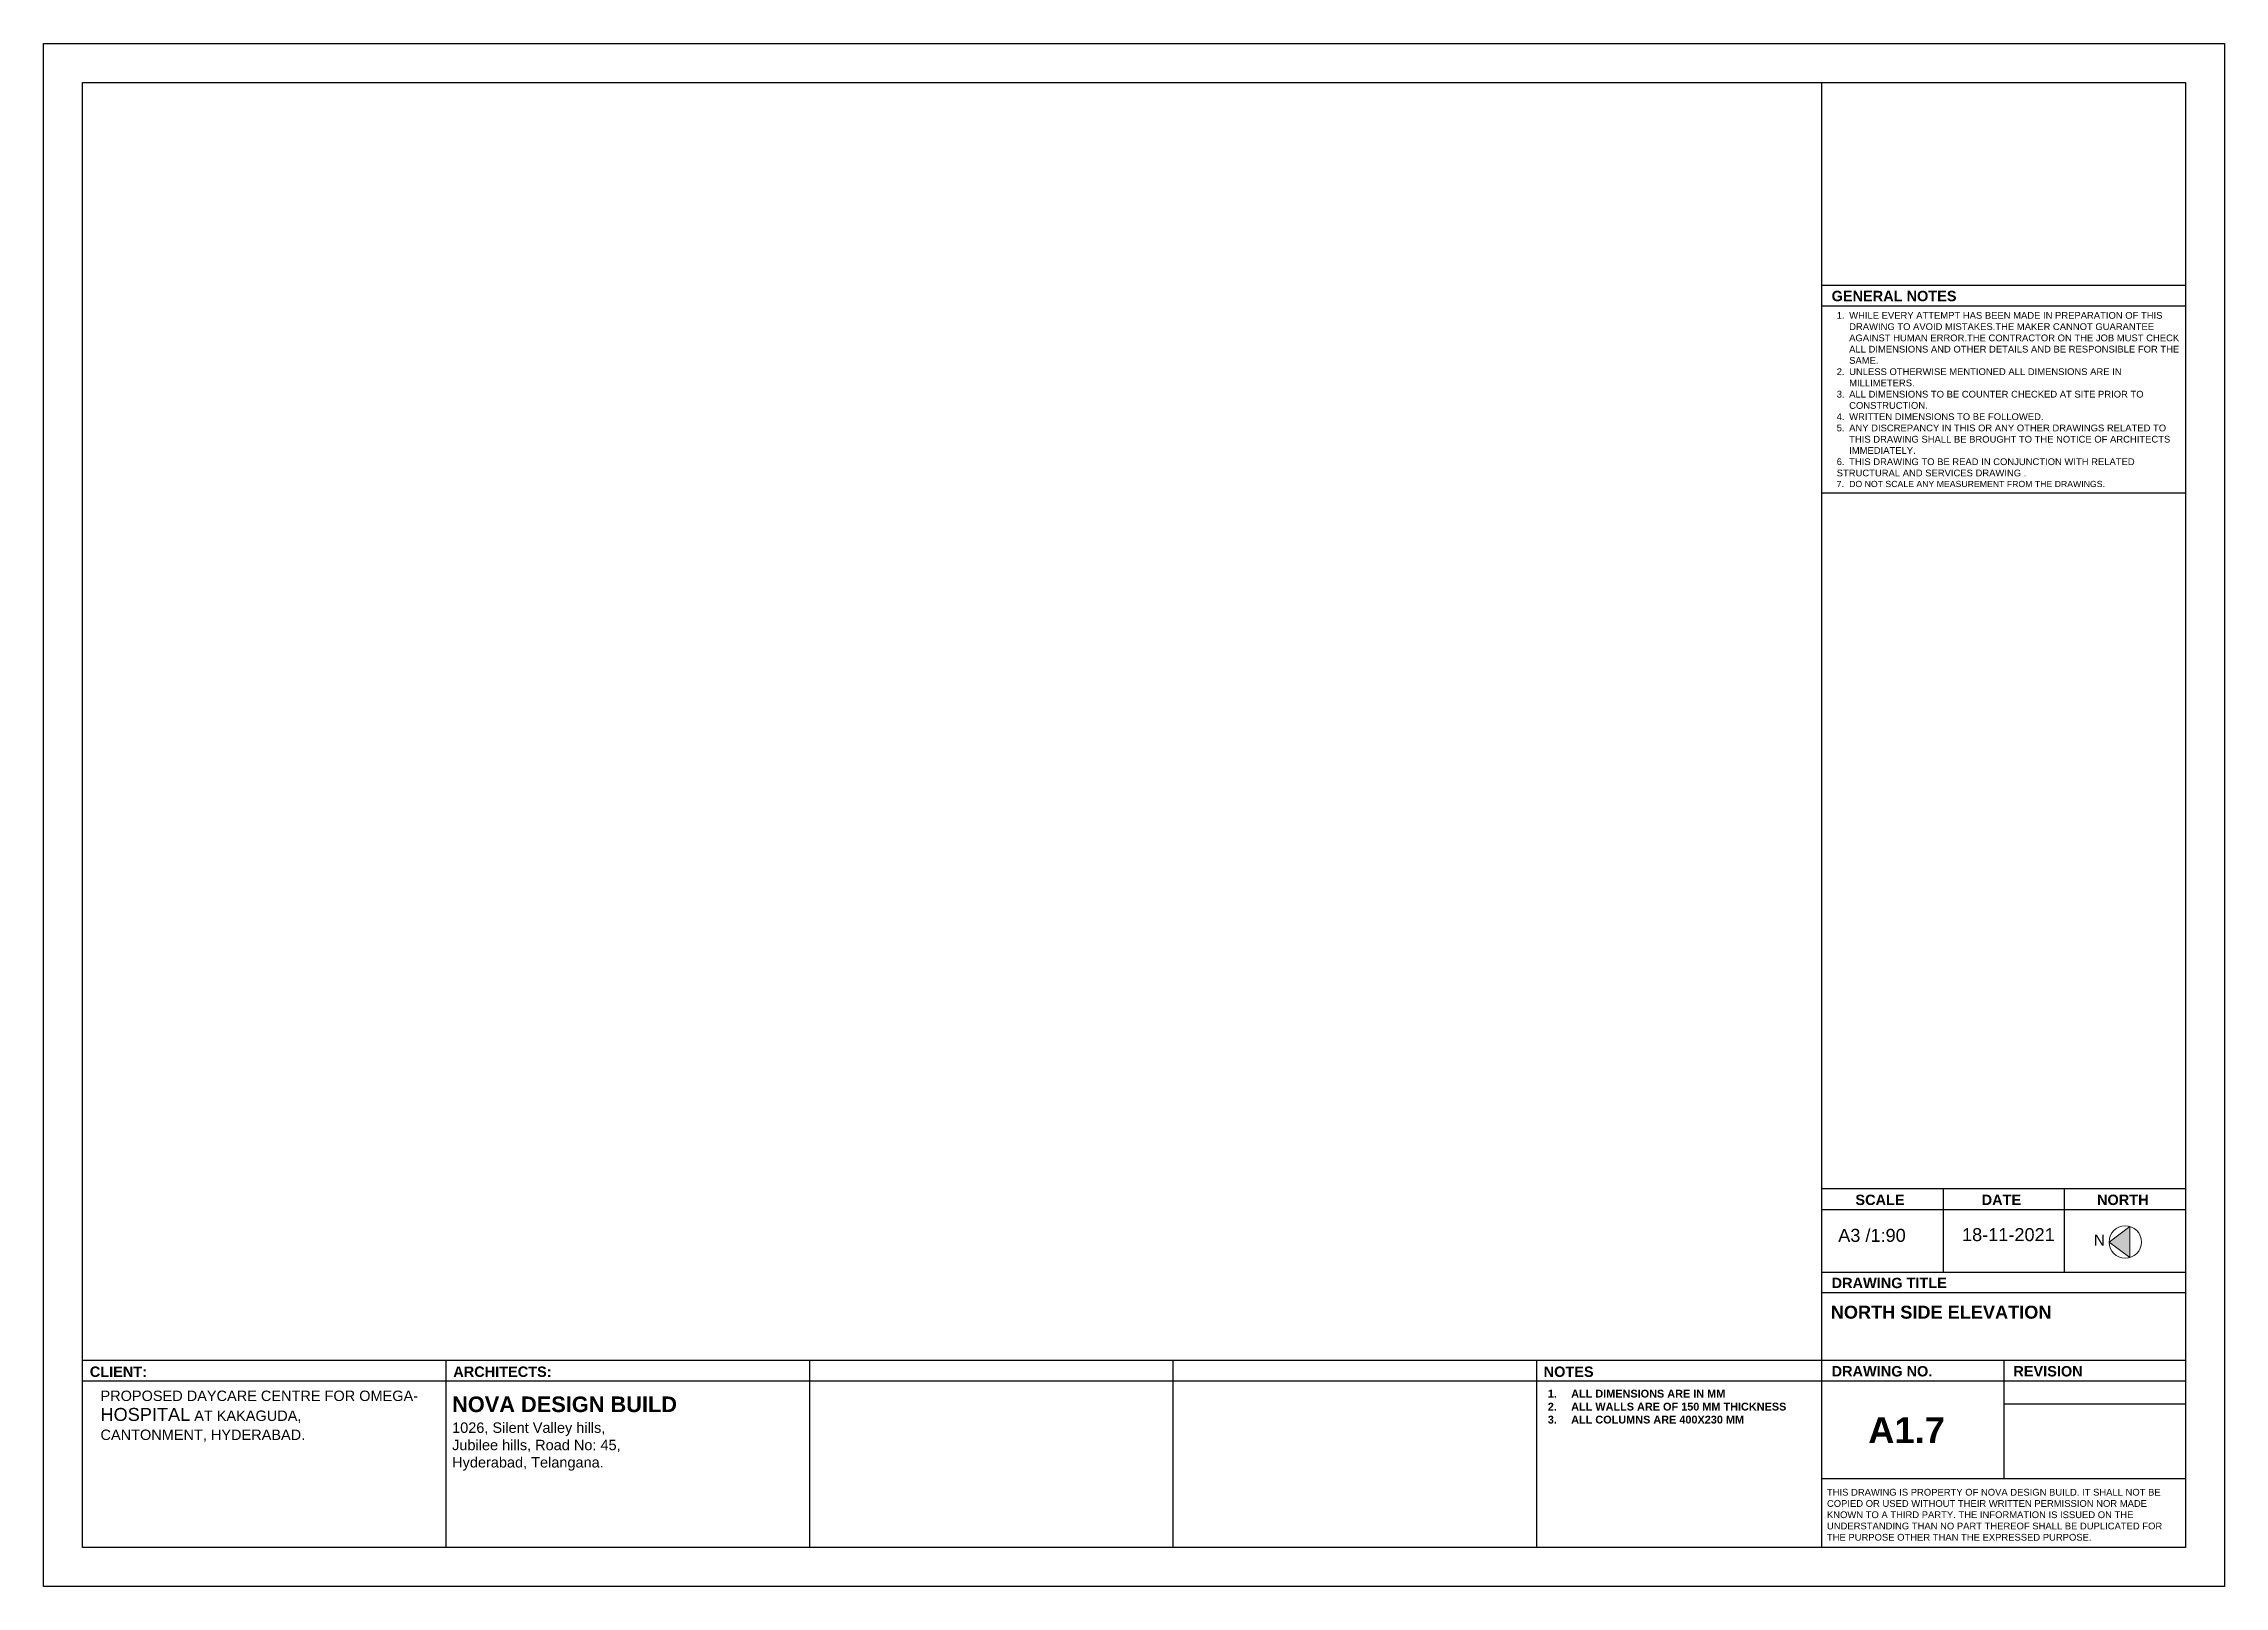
# Paper-space layout 'NORTH' of a CAD drawing. Header units: metres, sheet in millimetres. Extents: x 0 to 420, y 0 to 297.
import ezdxf

# ---------------------------------------------------------------- set-up
doc = ezdxf.new("R2010")
doc.units = ezdxf.units.M
doc.header["$LTSCALE"] = 5
for name, color, linetype in [('A-COLUMN', 3, 'Continuous'), ('A-hatch', 251, 'Continuous'), ('A-TEXT', 3, 'Continuous'), ('A-TITLE-BORDER', 250, 'Continuous')]:
    doc.layers.add(name, color=color, linetype=linetype)
doc.layers.add('A-DETL-LLIN', color=251, linetype='Continuous', lineweight=5)
doc.styles.add('Arial', font='arial.ttf', dxfattribs={"height": 135})

psp = doc.layouts.new('NORTH')

# ---------------------------------------------------------------- hatches: boundary and pattern name
at = {"layer": 'A-hatch'}
h = psp.add_hatch(color=256, dxfattribs=at)
h.dxf.hatch_style = 1
h.paths.add_polyline_path([(401.6, 69.09), (401.6, 63.1), (397.61, 66.08)])

# ---------------------------------------------------------------- linework, layer by layer
at = {"layer": 'A-DETL-LLIN', "lineweight": 9}
psp.add_lwpolyline([(401.6, 69.09), (397.61, 66.08), (401.6, 63.1)], close=True, dxfattribs=at)
psp.add_circle((400.73, 66.1), 3.12, dxfattribs=at)
at = {"layer": 'A-TITLE-BORDER'}
for p, q in [((342.32, 7.31), (342.32, 289.31)), ((342.32, 250.31), (412.32, 250.31)), ((342.32, 246.31), (412.32, 246.31)), ((342.32, 210.31), (412.32, 210.31)), ((412.32, 76.31), (342.32, 76.31)), ((365.66, 76.31), (365.66, 60.31)), ((388.99, 76.31), (388.99, 60.31)), ((412.32, 72.31), (342.32, 72.31)), ((342.32, 60.31), (412.32, 60.31)), ((412.32, 56.31), (342.32, 56.31)), ((412.32, 43.31), (7.32, 43.31)), ((77.32, 43.31), (77.32, 7.31)), ((147.32, 43.31), (147.32, 7.31)), ((217.32, 43.31), (217.32, 7.31)), ((287.32, 43.31), (287.32, 7.31)), ((377.32, 43.31), (377.32, 20.49)), ((412.32, 39.31), (7.32, 39.31)), ((412.32, 34.86), (377.32, 34.86)), ((412.32, 20.49), (342.32, 20.49))]:
    psp.add_line(p, q, dxfattribs=at)
for points in [[(-0.18, 296.81), (419.82, 296.81), (419.82, -0.19), (-0.18, -0.19)], [(7.32, 289.31), (412.32, 289.31), (412.32, 7.31), (7.32, 7.31)]]:
    psp.add_lwpolyline(points, close=True, dxfattribs=at)

# ---------------------------------------------------------------- texts
at = {"layer": 'A-COLUMN', "attachment_point": 1, "style": 'Arial'}
for s, width, insert, char_height in [('\\A1;\\pi-2.40001,l3.60001,t3.60001;{\\H1.08333x;1.^IWHILE EVERY ATTEMPT HAS BEEN MADE IN PREPARATION OF THIS \\P\\pi0,t1.2;DRAWING TO AVOID MISTAKES.THE MAKER CANNOT GUARANTEE \\PAGAINST HUMAN ERROR.THE CONTRACTOR ON THE JOB MUST CHECK \\PALL DIMENSIONS AND OTHER DETAILS AND BE RESPONSIBLE FOR THE \\PSAME.\\P\\pi-2.40001,t3.60001;2.^IUNLESS OTHERWISE MENTIONED ALL DIMENSIONS ARE IN \\P\\pi0,t1.2;MILLIMETERS.\\P\\pi-2.40001,t3.60001;3.^IALL DIMENSIONS TO BE COUNTER CHECKED AT SITE PRIOR TO \\P\\pi0,t1.2;CONSTRUCTION.\\P\\pi-2.40001,t3.60001;4.^IWRITTEN DIMENSIONS TO BE FOLLOWED.\\P5.^IANY DISCREPANCY IN THIS OR ANY OTHER DRAWINGS RELATED TO \\P\\pi0,t1.2;THIS DRAWING SHALL BE BROUGHT TO THE NOTICE OF ARCHITECTS \\PIMMEDIATELY.\\P\\pi-2.40001,t3.60001;6.^ITHIS DRAWING TO BE READ IN CONJUNCTION WITH RELATED \\P\\pi0,t1.2;STRUCTURAL AND SERVICES DRAWING .}\\P\\pi-2.40001,t3.60001;7.^IDO NOT SCALE ANY MEASUREMENT FROM THE DRAWINGS.', 68.3626, (343.96, 245.14), 1.2), ('\\A1;{\\fArial|b1|i0|c0|p34;NOVA DESIGN BUILD\\P\\fArial|b0|i0|c0|p34;\\H0.66667x;1026, Silent Valley hills, \\PJubilee hills, Road No: 45,\\PHyderabad, Telangana.}', 4341.8202, (78.5, 36.36), 3), ('\\A1;\\pi-4.5,l7.5,t7.5;{\\fArial|b1|i0|c0|p34;1.^IALL DIMENSIONS ARE IN MM\\P2.^IALL WALLS ARE OF 150 MM THICKNESS\\P3.^IALL COLUMNS ARE 400X230 MM }', 4341.8202, (286.52, 37.66), 1.5), ('\\A1;{\\H1.08333x;THIS DRAWING IS PROPERTY OF NOVA DESIGN BUILD. IT SHALL NOT BE COPIED OR USED WITHOUT THEIR WRITTEN PERMISSION NOR MADE KNOWN TO A THIRD PARTY. THE INFORMATION IS ISSUED ON THE UNDERSTANDING THAN NO PART THEREOF SHALL BE DUPLICATED FOR THE PURPOSE OTHER THAN THE EXPRESSED PURPOSE.}', 68.3626, (343.28, 18.58), 1.2)]:
    psp.add_mtext_dynamic_manual_height_columns(s, width=width, gutter_width=1, heights=[0], dxfattribs=dict(at, insert=insert, char_height=char_height))
at = {"layer": 'A-COLUMN', "insert": (10.78, 37.49), "char_height": 2, "width": 4341.8202, "attachment_point": 1, "style": 'Arial'}
psp.add_mtext('PROPOSED DAYCARE CENTRE FOR OMEGA-{\\H1.25x;\\PHOSPITAL} AT KAKAGUDA, \\PCANTONMENT, HYDERABAD.', dxfattribs=at)
at = {"layer": 'A-TEXT', "color": 3, "style": 'Arial'}
psp.add_text('N', height=2.12, dxfattribs=at).set_placement((394.68, 65.41))
at = {"layer": 'A-TEXT', "color": 3, "attachment_point": 1, "style": 'Arial'}
for s, width, heights, insert, char_height in [('{\\fArial|b1|i0|c0|p34;GENERAL NOTES}', 3235.3195, [0], (344.18, 249.22), 2), ('\\pi955.32599;{\\fArial|b1|i0|c0|p34;SCALE}', 1919.8812, [0], (-606.56, 75.22), 2), ('\\pi956.30825;{\\fArial|b1|i0|c0|p34;DATE}', 1919.8812, [0], (-583.23, 75.22), 2), ('\\pi955.18479;{\\fArial|b1|i0|c0|p34;NORTH}', 1919.8812, [0], (-559.89, 75.22), 2), ('\\A1;A3 /1:90', 300, [2.59], (345.45, 68.63), 2.5), ('18-11-2021', 300, [0], (369.29, 68.77), 2.5), ('{\\fArial|b1|i0|c0|p34;DRAWING TITLE}', 2653.6942, [0], (344.18, 59.22), 2), ('\\pi-7.5,l10,t10;{\\fArial|b1|i0|c0|p34;NORTH SIDE ELEVATION}', 6323.5565, [40.17], (341.52, 53.84), 2.5), ('{\\fArial|b1|i0|c0|p34;CLIENT:}', 1919.8812, [0], (8.72, 42.13), 2), ('{\\fArial|b1|i0|c0|p34;ARCHITECTS:}', 1919.8812, [0], (78.72, 42.13), 2), ('{\\fArial|b1|i0|c0|p34;NOTES}', 1919.8812, [0], (288.72, 42.13), 2), ('{\\fArial|b1|i0|c0|p34;DRAWING NO.}', 2653.6942, [0], (344.18, 42.22), 2), ('{\\fArial|b1|i0|c0|p34;REVISION}', 2653.6942, [0], (379.18, 42.22), 2), ('\\pi1409.27533;{\\fArial|b1|i0|c0|p34;A1.7}', 2832.9948, [0], (-1058.04, 32.38), 5)]:
    psp.add_mtext_dynamic_manual_height_columns(s, width=width, gutter_width=1, heights=heights, dxfattribs=dict(at, insert=insert, char_height=char_height))

# ---------------------------------------------------------------- viewports
at = {"layer": 'Defpoints', "view_twist_angle": 360}
psp.add_viewport(center=(174.82, 166.31), size=(335, 246.0007), view_center_point=(669774.07, 36407.74), view_height=22140.0615, dxfattribs=at)

doc.saveas('drawing.dxf')
